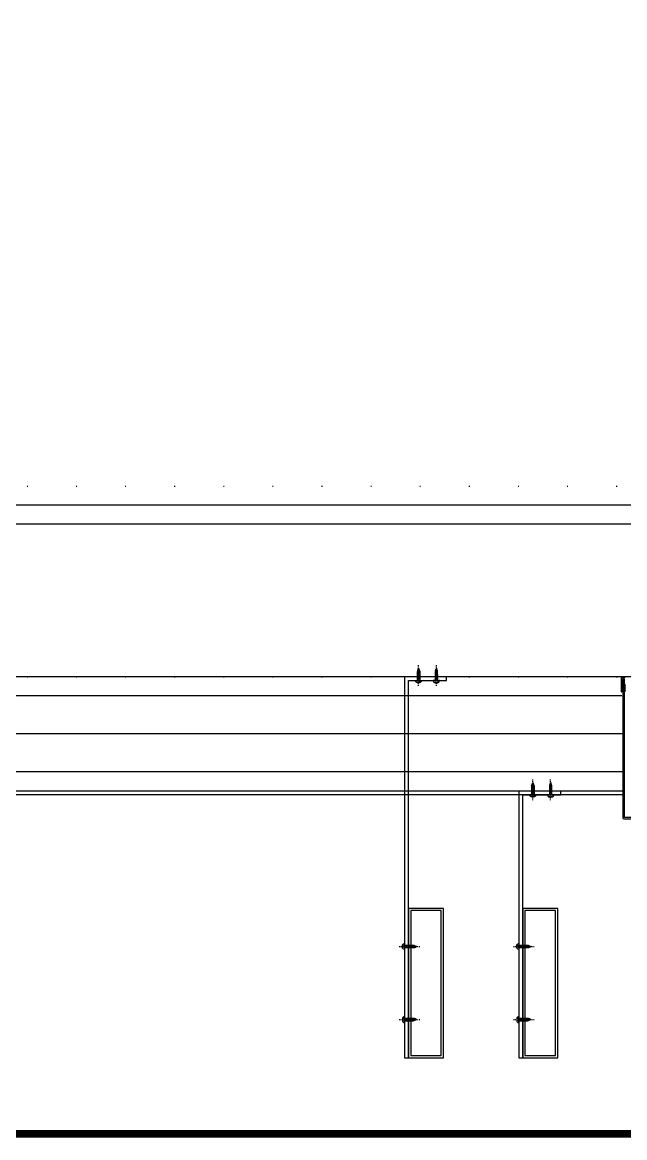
# Model space of a CAD drawing. Header units: inches. Extents: x 21 to 32698, y 13 to 3712.
# Drawn here: x 18235.9 to 18315, y 921.6 to 1068 of the extents above; entities that cross this region are included whole.
import ezdxf

# ---------------------------------------------------------------- set-up
doc = ezdxf.new("R2010")
doc.units = ezdxf.units.IN
doc.header["$MEASUREMENT"] = 0
doc.set_wipeout_variables(frame=1)
for name, pattern in [('ACAD_ISO03W100', [30, 12, -18]), ('DASHDOT', [1, 0.5, -0.25, 0, -0.25]), ('DASHED2', [0.375, 0.25, -0.125]), ('DOT', [6.35, 0, -6.35])]:
    doc.linetypes.add(name, pattern=pattern)
for name, color, linetype, lineweight in [('Z_MİM_-KM-BEAM-RAY', 8, 'DOT', 25), ('Z_MİM_-KM-GLAZ', 8, 'Continuous', 25), ('Z_MİM_-KM-IRON-09', 8, 'Continuous', 25), ('Z_MİM_-KM-IZO-THERMAL', 8, 'Continuous', 25), ('Z_MİM_-KM-IZO-THERMAL-ROCKWOOL', 8, 'BATTING', 25), ('Z_MİM_-KM-PAINT', 8, 'Continuous', 25), ('Z_MİM_-KM-ROOF-RAY', 8, 'DOT', 25), ('Z_MİM_-KM-WALL', 8, 'Continuous', 25), ('Z_MİM_-KM-WALL-PLASTER', 8, 'Continuous', 25), ('Z_MİM_00', 8, 'Continuous', 25), ('Z_MİM_2-0', 8, 'Continuous', 25), ('Z_MİM_3-1', 8, 'DASHED2', 25), ('Z_MİM_AX', 8, 'DASHDOT', 25), ('Z_MİM_MYM_alüminyum levha', 8, 'Continuous', 25), ('Z_MİM_OL', 8, 'Continuous', 25)]:
    doc.layers.add(name, color=color, linetype=linetype, lineweight=lineweight)
doc.linetypes.add('BATTING', pattern='A,0.00254,-2.54,[134,ltypeshp.shx,S=2.54,R=0,X=-2.54,Y=0],-5.08,[134,ltypeshp.shx,S=2.54,R=180,X=2.54,Y=0],-2.54', length=10.16254)

# ---------------------------------------------------------------- blocks, each defined once
blk = doc.blocks.new('-KM_Kiriş İzi-2K')
at = {"layer": 'Z_MİM_-KM-BEAM-RAY'}
for p, q in [((2750, 25), (3475, 25)), ((2750, 0), (3475, 0))]:
    blk.add_line(p, q, dxfattribs=at)
blk = doc.blocks.new('VD')
at = {"layer": 'Z_MİM_2-0', "extrusion": (0.950035, -0.312144, 0), "elevation": -5}
blk.add_lwpolyline([(10.2, 0), (15.1, 0)], dxfattribs=at)
at = {"layer": 'Z_MİM_2-0', "extrusion": (0.932972, 0.359948, 0), "elevation": 5.7}
blk.add_lwpolyline([(14.9, 0), (10.6, 0)], dxfattribs=at)
at = {"layer": 'Z_MİM_2-0', "extrusion": (0.164399, -0.986394, 0)}
for points, elevation in [([(-0.2, 0), (4.1, 0)], -11.7), ([(3.9, 0), (-0.4, 0)], -10.3), ([(3.6, 0), (-0.6, 0)], -9), ([(3.4, 0), (-0.9, 0)], -7.6), ([(3.2, 0), (-1.1, 0)], -6.2), ([(2.9, 0), (-1.3, 0)], -4.8), ([(2.7, 0), (-1.6, 0)], -3.4), ([(2.5, 0), (-1.8, 0)], -2.1)]:
    blk.add_lwpolyline(points, dxfattribs=dict(at, elevation=elevation))
at = {"layer": 'Z_MİM_2-0'}
blk.add_lwpolyline([(-1.7, 13), (1.7, 13.6)], dxfattribs=at)
at = {"layer": 'Z_MİM_2-0', "extrusion": (1, 0, 0)}
for points, elevation in [([(0.1, 0), (11.2, 0)], -1.5), ([(11.9, 0), (0.1, 0)], 1.6), ([(-2.7, 0), (-3.1, 0)], -0.5), ([(-3.1, 0), (-2.7, 0)], 0.5)]:
    blk.add_lwpolyline(points, dxfattribs=dict(at, elevation=elevation))
at = {"layer": 'Z_MİM_2-0', "extrusion": (0.065533, -0.99785, 0), "elevation": -0.9}
blk.add_lwpolyline([(-0.3, 0), (2.2, 0)], dxfattribs=at)
at = {"layer": 'Z_MİM_2-0', "extrusion": (0, 1, 0)}
for points, elevation in [([(4.1, 0), (-4.1, 0)], -0.1), ([(-0.5, 0), (0.5, 0)], -2.7)]:
    blk.add_lwpolyline(points, dxfattribs=dict(at, elevation=elevation))
at = {"layer": 'Z_MİM_2-0'}
for centre, start, end in [((-1.7, 0.1), 270, 0), ((1.8, 0.1), 180, 270)]:
    blk.add_arc(centre, 0.2, start, end, dxfattribs=at)
at = {"layer": 'Z_MİM_2-0', "extrusion": (0, 0, -1)}
for centre, radius, start, end in [((1.3, -0.1), 2.82, 290.351, 0), ((0, 3.4), 6.5, 273.9761, 290.351), ((0, 3.4), 6.5, 249.649, 266.0239), ((-1.3, -0.1), 2.82, 180, 249.649)]:
    blk.add_arc(centre, radius, start, end, dxfattribs=at)
at = {"layer": 'Z_MİM_3-1', "extrusion": (0.469472, -0.882948, 0)}
blk.add_lwpolyline([(-1.3, 0), (0, 0)], dxfattribs=at)
at = {"layer": 'Z_MİM_3-1', "extrusion": (-0.469472, -0.882948, 0), "elevation": 0}
blk.add_lwpolyline([(0, 0), (1.3, 0)], dxfattribs=at)
at = {"layer": 'Z_MİM_3-1'}
for points in [[(-2.2, -2.7), (-1.1, -0.6)], [(-0.6, -3.1), (-0.5, -0.6)], [(-0.5, -3.1), (-0.3, -0.6)], [(0.5, -3.1), (0.4, -0.6)], [(0.6, -3.1), (0.5, -0.6)], [(1.1, -0.6), (2.2, -2.7)]]:
    blk.add_lwpolyline(points, dxfattribs=at)
at = {"layer": 'Z_MİM_3-1', "extrusion": (0.998869, -0.047542, 0), "elevation": -1.1}
blk.add_lwpolyline([(-3, 0), (-0.7, 0)], dxfattribs=at)
at = {"layer": 'Z_MİM_3-1', "extrusion": (0, 1, 0), "elevation": -0.6}
blk.add_lwpolyline([(1.1, 0), (-1.1, 0)], dxfattribs=at)
at = {"layer": 'Z_MİM_3-1', "extrusion": (0.998869, 0.047542, 0), "elevation": 1.1}
blk.add_lwpolyline([(-3, 0), (-0.7, 0)], dxfattribs=at)
at = {"layer": 'Z_MİM_AX', "extrusion": (1, 0, 0), "elevation": 0}
blk.add_lwpolyline([(-7.1, 0), (19.9, 0)], dxfattribs=at)
blk = doc.blocks.new('*U80')
at = {"layer": 'Z_MİM_-KM-IRON-09'}
blk.add_lwpolyline([(0.4, 20), (0.4, 54.5), (5.4, 54.5), (5.4, 55), (-0.1, 55), (-0.1, 20), (0.4, 20)], dxfattribs=at)
for points in [[(5, 39.6), (0.4, 39.6), (0.4, 20), (5, 20)], [(4.7, 39.3), (0.7, 39.3), (0.7, 20.3), (4.7, 20.3)]]:
    blk.add_lwpolyline(points, close=True, dxfattribs=at)
at = {"layer": 'Z_MİM_OL', "yscale": 0.1, "zscale": 0.1}
for p, xscale in [((1.73, 54.51), 0.1), ((4.07, 54.51), -0.1)]:
    blk.add_blockref('VD', p, dxfattribs=dict(at, xscale=xscale))
at = {"layer": 'Z_MİM_OL', "yscale": 0.1, "zscale": 0.1, "rotation": 270}
for p, xscale in [((-0.09, 34.6), 0.1), ((-0.09, 25), -0.1)]:
    blk.add_blockref('VD', p, dxfattribs=dict(at, xscale=xscale))
blk = doc.blocks.new('A$C70963ABB')
at = {"layer": 'Z_MİM_-KM-IRON-09'}
blk.add_lwpolyline([(0.4, 20), (0.4, 69.5), (5.4, 69.5), (5.4, 70), (-0.1, 70), (-0.1, 20), (0.4, 20)], dxfattribs=at)
for points in [[(5, 39.6), (0.4, 39.6), (0.4, 20), (5, 20)], [(4.7, 39.3), (0.7, 39.3), (0.7, 20.3), (4.7, 20.3)]]:
    blk.add_lwpolyline(points, close=True, dxfattribs=at)
at = {"layer": 'Z_MİM_OL', "yscale": 0.1, "zscale": 0.1}
for p, xscale in [((1.73, 69.51), 0.1), ((4.07, 69.51), -0.1)]:
    blk.add_blockref('VD', p, dxfattribs=dict(at, xscale=xscale))
at = {"layer": 'Z_MİM_OL', "yscale": 0.1, "zscale": 0.1, "rotation": 270}
for p, xscale in [((-0.09, 34.6), 0.1), ((-0.09, 25), -0.1)]:
    blk.add_blockref('VD', p, dxfattribs=dict(at, xscale=xscale))
blk = doc.blocks.new('-KM-AL1 150_900')
blk.add_wipeout([(151.49, -34.02), (151.73, -15.48), (149.45, -15.45), (149.45, 7.15), (9.45, 7.15), (9.45, -15.45), (7.4, -15.45), (7.57, -34.06)])
for points in [[(7.8, -16.45), (7.75, -16.45), (7.8, -16.65), (7.75, -16.65), (7.8, -16.85), (7.75, -16.85), (7.8, -17.05), (7.75, -17.05), (7.8, -17.25), (7.75, -17.25), (7.8, -17.4, 0.414214)], [(9.45, -15.45), (7.35, -15.45, 0.414214), (7.3, -15.5), (7.3, -17.4, 0.414214), (7.35, -17.45), (7.35, -17.45, 0.41126), (7.4, -17.4), (7.45, -17.25), (7.4, -17.25), (7.45, -17.05), (7.4, -17.05), (7.45, -16.85), (7.4, -16.85), (7.45, -16.65), (7.4, -16.65), (7.45, -16.45), (7.4, -16.45), (7.4, -15.55), (7.8, -15.55)]]:
    blk.add_lwpolyline(points, format="xyb")
at = {"layer": 'Z_MİM_MYM_alüminyum levha'}
blk.add_lwpolyline([(7.51, -15.78, -0.414214), (7.51, -15.78), (7.51, -20.39), (7.51, -33.92, 0.414214), (7.71, -34.12), (14.27, -34.12), (14.27, -33.92), (7.71, -33.92, -0.414214), (7.71, -33.92), (7.71, -20.39), (7.71, -15.78, 0.000012), (7.71, -15.78), (7.51, -15.78)], format="xyb", dxfattribs=at)

msp = doc.modelspace()

# ---------------------------------------------------------------- linework, layer by layer
at = {"layer": 'Z_MİM_-KM-IZO-THERMAL'}
msp.add_lwpolyline([(18844.21, 969.58), (17329.21, 969.58), (17329.21, 999.58), (16654.21, 999.58), (16654.21, 969.58), (15319.21, 969.58), (15319.21, 1624.58), (15029.21, 1624.58), (15029.21, 2594.58), (18844.21, 2594.58)], close=True, dxfattribs=at)
at = {"layer": 'Z_MİM_-KM-IZO-THERMAL-ROCKWOOL', "ltscale": 0.45}
msp.add_lwpolyline([(18839.21, 974.58), (17334.21, 974.58), (17334.21, 1004.58), (16649.21, 1004.58), (16649.21, 974.58), (15324.21, 974.58), (15324.21, 1629.58), (15034.21, 1629.58), (15034.21, 2589.58), (18839.21, 2589.58)], close=True, dxfattribs=at)
at = {"layer": 'Z_MİM_-KM-PAINT'}
msp.add_lwpolyline([(18847.21, 966.58), (17326.21, 966.58), (17326.21, 996.58), (16657.21, 996.58), (16657.21, 966.58), (15316.21, 966.58), (15316.21, 1621.58), (15026.21, 1621.58), (15026.21, 2597.58), (18847.21, 2597.58)], close=True, dxfattribs=at)
at = {"layer": 'Z_MİM_-KM-ROOF-RAY', "linetype": 'ACAD_ISO03W100', "const_width": 1}
msp.add_lwpolyline([(18891.71, 922.08), (15271.71, 922.08), (15271.71, 1577.08), (14981.71, 1577.08), (14981.71, 2642.08), (18891.71, 2642.08)], close=True, dxfattribs=at)
at = {"layer": 'Z_MİM_-KM-WALL'}
msp.add_lwpolyline([(18831.71, 982.08), (17341.71, 982.08), (17341.71, 1012.08), (16641.71, 1012.08), (16641.71, 982.08), (15331.71, 982.08), (15331.71, 1637.08), (15041.71, 1637.08), (15041.71, 2582.08), (18831.71, 2582.08)], close=True, dxfattribs=at)
msp.add_lwpolyline([(18806.71, 1002.08), (18081.71, 1002.08)], dxfattribs=at)
at = {"layer": 'Z_MİM_-KM-WALL-PLASTER'}
for points in [[(18846.71, 967.08), (17326.71, 967.08), (17326.71, 997.08), (16656.71, 997.08), (16656.71, 967.08), (15316.71, 967.08), (15316.71, 1622.08), (15026.71, 1622.08), (15026.71, 2597.08), (18846.71, 2597.08)], [(18834.21, 979.58), (17339.21, 979.58), (17339.21, 1009.58), (16644.21, 1009.58), (16644.21, 979.58), (15329.21, 979.58), (15329.21, 1634.58), (15039.21, 1634.58), (15039.21, 2584.58), (18834.21, 2584.58)], [(18454.21, 1644.58), (18454.21, 1004.58), (18084.21, 1004.58), (18084.21, 1599.58), (18119.21, 1599.58), (18119.21, 1634.58), (18149.21, 1634.58), (18149.21, 1644.58)]]:
    msp.add_lwpolyline(points, close=True, dxfattribs=at)

# ---------------------------------------------------------------- block references
at = {"layer": 'Z_MİM_-KM-BEAM-RAY'}
msp.add_blockref('-KM_Kiriş İzi-2K', (15331.71, 982.08), dxfattribs=at)
at = {"layer": 'Z_MİM_00'}
for name, p in [('A$C70963ABB', (18286.21, 912.08)), ('*U80', (18301.22, 912.08))]:
    msp.add_blockref(name, p, dxfattribs=at)

# ---------------------------------------------------------------- next in the draw order: block references
at = {"layer": 'Z_MİM_-KM-GLAZ'}
msp.add_blockref('-KM-AL1 150_900', (18307.26, 997.53), dxfattribs=at)

doc.saveas('drawing.dxf')
